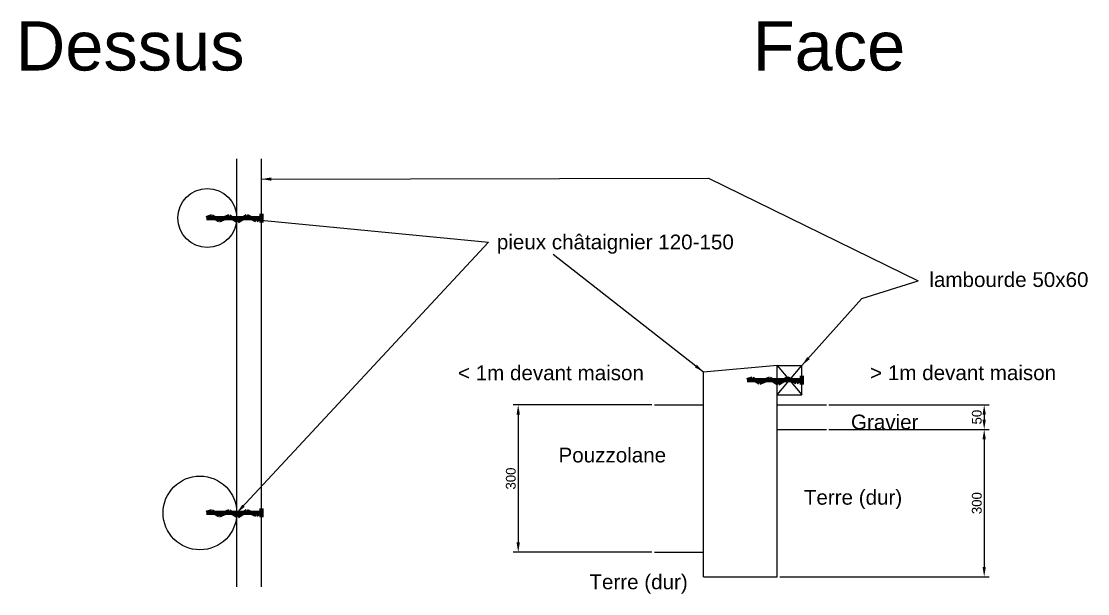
# Model space of a CAD drawing. Header units: millimetres. Extents: x 0 to 20000, y 0 to 16700.
# Drawn here: x 3511 to 5682, y 15536 to 16700 of the extents above; entities that cross this region are included whole.
import ezdxf

# ---------------------------------------------------------------- set-up
doc = ezdxf.new("R2010")
doc.units = ezdxf.units.MM
doc.layers.get('0').update_dxf_attribs({"lineweight": 25, "true_color": 0xffffff})
doc.styles.add('QCADDimTextStyle', font='txt')
doc.styles.add('textstyle11', font='')
doc.styles.add('textstyle12', font='')
doc.styles.add('textstyle13', font='')
doc.styles.add('textstyle14', font='')
doc.styles.add('textstyle15', font='')
doc.styles.add('textstyle16', font='')
doc.styles.add('textstyle17', font='')
doc.styles.add('textstyle18', font='')
doc.styles.add('textstyle19', font='')
doc.styles.add('textstyle20', font='')
doc.styles.get('textstyle11').set_extended_font_data('Liberation Sans')
doc.styles.get('textstyle12').set_extended_font_data('Liberation Sans')
doc.styles.get('textstyle13').set_extended_font_data('Liberation Sans')
doc.styles.get('textstyle14').set_extended_font_data('Liberation Sans')
doc.styles.get('textstyle15').set_extended_font_data('Liberation Sans')
doc.styles.get('textstyle16').set_extended_font_data('Liberation Sans')
doc.styles.get('textstyle17').set_extended_font_data('Liberation Sans')
doc.styles.get('textstyle18').set_extended_font_data('Liberation Sans')
doc.styles.get('textstyle19').set_extended_font_data('Liberation Sans')
doc.styles.get('textstyle20').set_extended_font_data('Liberation Sans')
doc.dimstyles.new('QCADDimStyle', dxfattribs={"dimtxt": 20, "dimasz": 20, "dimexe": 10, "dimexo": 5, "dimgap": 5, "dimtad": 1, "dimtoh": 1, "dimdec": 4, "dimzin": 0, "dimdsep": 46, "dimtxsty": 'QCADDimTextStyle', "dimcen": 0.09, "dimadec": 0, "dimazin": 0, "dimtfac": 1, "dimtdec": 4, "dimtofl": 0, "dimtmove": 0, "dimatfit": 3, "dimfxl": 1, "dimtolj": 1, "dimtzin": 0, "dimarcsym": 0})

# ---------------------------------------------------------------- blocks, each defined once
blk = doc.blocks.new('*D1')
at = {"color": 0, "lineweight": -2}
for p, q in [((4795, 15920), (4512.7, 15920)), ((4522.7, 15900), (4522.7, 15640)), ((4795, 15620), (4512.7, 15620))]:
    blk.add_line(p, q, dxfattribs=at)
at = {"color": 0}
for points in [[(4526.1, 15900), (4519.4, 15900), (4522.7, 15920)], [(4519.4, 15640), (4526.1, 15640), (4522.7, 15620)]]:
    blk.add_solid(points, dxfattribs=at)
at = {"color": 0, "insert": (4507.7, 15770), "char_height": 20, "attachment_point": 5, "rotation": 90, "style": 'QCADDimTextStyle'}
blk.add_mtext('\\A1;300', dxfattribs=at)
blk = doc.blocks.new('*D2')
at = {"color": 0, "lineweight": -2}
for p, q in [((5155, 15920), (5481.1, 15920)), ((5471.1, 15900), (5471.1, 15890)), ((5155, 15870), (5481.1, 15870))]:
    blk.add_line(p, q, dxfattribs=at)
at = {"color": 0}
for points in [[(5474.4, 15900), (5467.7, 15900), (5471.1, 15920)], [(5467.7, 15890), (5474.4, 15890), (5471.1, 15870)]]:
    blk.add_solid(points, dxfattribs=at)
at = {"color": 0, "insert": (5456.1, 15895), "char_height": 20, "attachment_point": 5, "rotation": 90, "style": 'QCADDimTextStyle'}
blk.add_mtext('\\A1;50', dxfattribs=at)
blk = doc.blocks.new('*D3')
at = {"color": 0, "lineweight": -2}
for p, q in [((5155, 15870), (5481.1, 15870)), ((5471.1, 15850), (5471.1, 15590)), ((5055, 15570), (5481.1, 15570))]:
    blk.add_line(p, q, dxfattribs=at)
at = {"color": 0}
for points in [[(5474.4, 15850), (5467.7, 15850), (5471.1, 15870)], [(5467.7, 15590), (5474.4, 15590), (5471.1, 15570)]]:
    blk.add_solid(points, dxfattribs=at)
at = {"color": 0, "insert": (5456.1, 15720), "char_height": 20, "attachment_point": 5, "rotation": 90, "style": 'QCADDimTextStyle'}
blk.add_mtext('\\A1;300', dxfattribs=at)

msp = doc.modelspace()

# ---------------------------------------------------------------- linework, layer by layer
for p, q in [((3950, 15550), (3950, 16420)), ((4000, 15550), (4000, 16420)), ((5050, 16000), (4900, 15986.5331)), ((5050, 15570), (5050, 16000)), ((5050, 16000), (5100, 16000)), ((5050, 16000), (5100, 15940)), ((5050, 15940), (5100, 16000)), ((5100, 15940), (5100, 16000)), ((4900, 15570), (4900, 15986.5331)), ((5050, 15940), (5100, 15940)), ((4900, 15570), (5050, 15570))]:
    msp.add_line(p, q)
at = {"color": 1, "lineweight": 200, "true_color": 0xff0000}
for p, q in [((3888.42294, 16299.87774), (3899.41009, 16303.69282)), ((4000, 16299.87774), (3888.42294, 16299.87774)), ((3899.41009, 16303.69282), (3913.87329, 16294.79239)), ((3913.87329, 16294.79239), (3934.64096, 16303.69282)), ((3934.64096, 16303.69282), (3952.07096, 16292.56728)), ((3952.07096, 16292.56728), (3970.61352, 16304.06367)), ((3970.61352, 16304.06367), (3989.15608, 16295.16324)), ((3989.15608, 16295.16324), (3996.94396, 16299.9843)), ((4000, 16299.87774), (4000, 16308.74533)), ((4000, 16291.01015), (4000, 16299.87774)), ((4988.42294, 15970), (4999.41009, 15973.81507)), ((4999.41009, 15973.81507), (5013.87329, 15964.91464)), ((5013.87329, 15964.91464), (5034.64096, 15973.81507)), ((5034.64096, 15973.81507), (5052.07096, 15962.68953)), ((5052.07096, 15962.68953), (5070.61352, 15974.18592)), ((5070.61352, 15974.18592), (5089.15608, 15965.28549)), ((5100, 15970), (5100, 15978.86759)), ((5100, 15970), (4988.42294, 15970)), ((5089.15608, 15965.28549), (5096.94396, 15970.10656)), ((5100, 15961.13241), (5100, 15970)), ((3888.42294, 15700), (3899.41009, 15703.81507)), ((4000, 15700), (3888.42294, 15700)), ((3899.41009, 15703.81507), (3913.87329, 15694.91464)), ((3913.87329, 15694.91464), (3934.64096, 15703.81507)), ((3934.64096, 15703.81507), (3952.07096, 15692.68953)), ((3952.07096, 15692.68953), (3970.61352, 15704.18592)), ((3970.61352, 15704.18592), (3989.15608, 15695.28549)), ((3989.15608, 15695.28549), (3996.94396, 15700.10656)), ((4000, 15700), (4000, 15708.86759)), ((4000, 15691.13241), (4000, 15700))]:
    msp.add_line(p, q, dxfattribs=at)
at = {"color": 6, "true_color": 0xff00ff}
msp.add_line((4800, 15920), (4900, 15920), dxfattribs=at)
at = {"color": 2, "true_color": 0xffff00}
msp.add_line((5050, 15920), (5150, 15920), dxfattribs=at)
at = {"color": 18, "true_color": 0x410000}
for p, q in [((5050, 15870), (5150, 15870)), ((4800, 15620), (4900, 15620))]:
    msp.add_line(p, q, dxfattribs=at)
for centre, radius in [((3890, 16300), 60), ((3875, 15700), 75)]:
    msp.add_circle(centre, radius)

# ---------------------------------------------------------------- texts
at = {"attachment_point": 1}
for s, insert, char_height, style in [('Dessus', (3500, 16700), 100, 'textstyle11'), ('Face', (5000, 16700), 100, 'textstyle12'), ('pieux châtaignier 120-150', (4479.28227, 16266.2147), 30, 'textstyle19'), ('lambourde 50x60', (5359.49721, 16189.67427), 30, 'textstyle20'), ('< 1m devant maison', (4400, 16000), 30, 'textstyle17'), ('> 1m devant maison', (5238.94603, 16000.23671), 30, 'textstyle18'), ('Gravier', (5200, 15900), 30, 'textstyle13'), ('Pouzzolane', (4604.74952, 15832.79571), 30, 'textstyle15'), ('Terre (dur)', (5104.03805, 15746.8255), 30, 'textstyle14'), ('Terre (dur)', (4667.5739, 15574.88508), 30, 'textstyle16')]:
    msp.add_mtext(s, dxfattribs=dict(at, insert=insert, char_height=char_height, style=style))

# ---------------------------------------------------------------- dimensions: what is measured, and where the dimension line sits
for base, p1, p2, picture, middle in [((4522.74716, 15620), (4800, 15920), (4800, 15620), '*D1', (4507.74716, 15770)), ((5471.08309, 15870), (5150, 15920), (5150, 15870), '*D2', (5456.08309, 15895)), ((5471.08309, 15570), (5150, 15870), (5050, 15570), '*D3', (5456.08309, 15720))]:
    dim = msp.add_linear_dim(base=base, p1=p1, p2=p2, angle=90, dimstyle='QCADDimStyle', override={"dimtxt": 20, "dimasz": 20, "dimexe": 10, "dimexo": 5, "dimgap": 5, "dimzin": 8, "dimclrd": 0, "dimclre": 0, "dimclrt": 0, "dimazin": 2, "dimtmove": 2})
    dim.commit()
    dim.dimension.update_dxf_attribs({"geometry": picture, "text_midpoint": middle})

# ---------------------------------------------------------------- leaders
for points in [[(4000, 16379.11183), (4909.82218, 16381.02534), (5336.53508, 16172.45267)], [(3950, 16300), (4462.06067, 16250.90661)], [(3950, 15700), (4462.06067, 16250.90661)], [(4900, 15986.5331), (4594.09291, 16226.03097)], [(5100, 16000), (5221.72443, 16136.09597), (5336.53508, 16172.45267)]]:
    msp.add_leader(points, dimstyle='QCADDimStyle')

doc.saveas('drawing.dxf')
